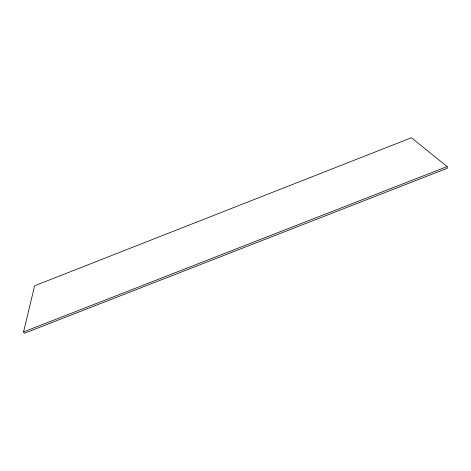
<?xml version="1.0" encoding="UTF-8"?>
<svg xmlns="http://www.w3.org/2000/svg" width="471" height="471" viewBox="0 0 471 471"><rect width="100%" height="100%" fill="white"/><g stroke="black" fill="none" stroke-linecap="round" stroke-linejoin="round"><path stroke-width="0.71" d="M23.55 331.908L34.636 285.773L411.424 137.75L447.109 166.587L447.45 168.182L24.415 333.25L23.55 331.908L447.109 166.587"/></g></svg>
